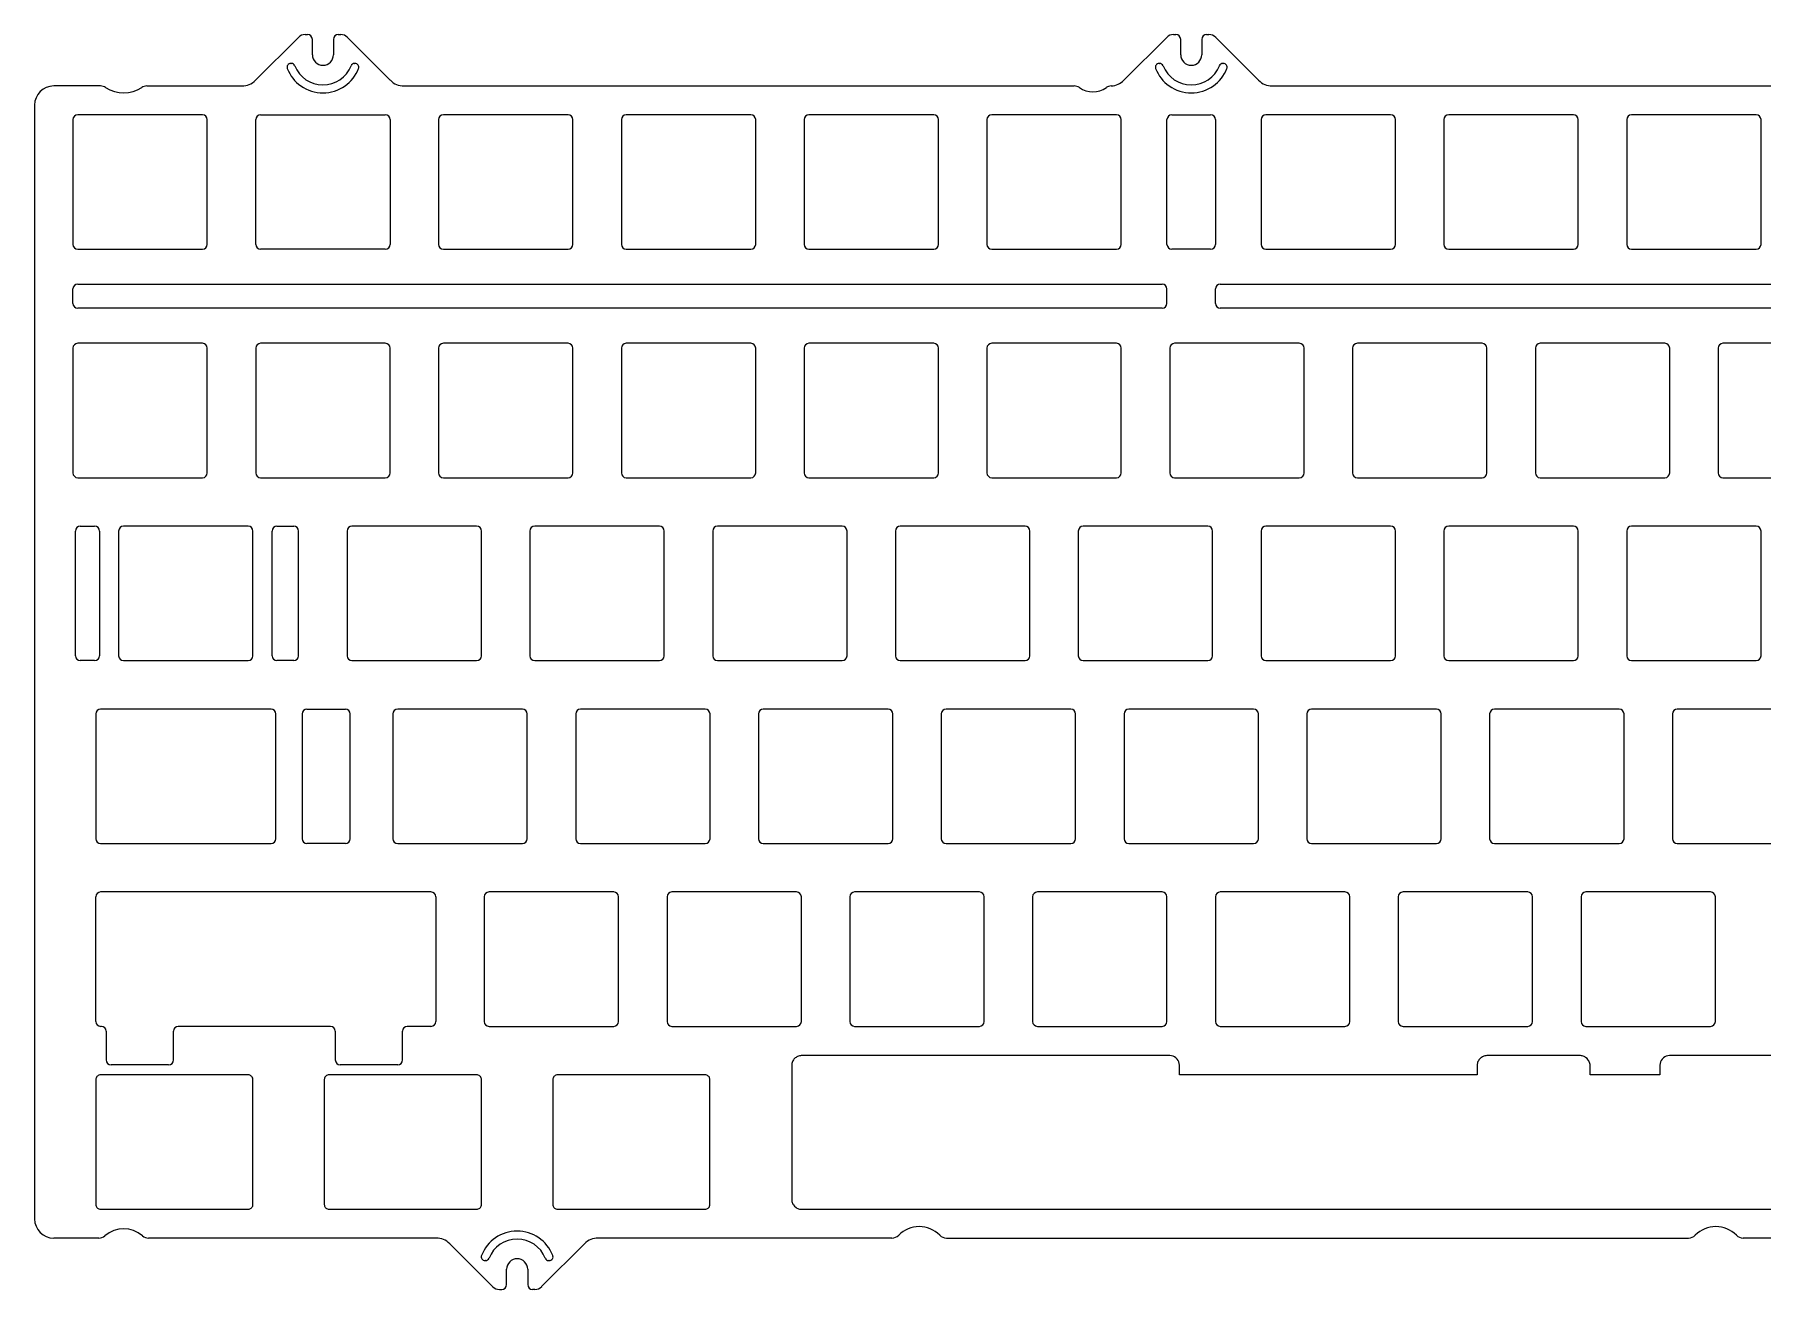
# Model space of a CAD drawing. Header units: millimetres. Extents: x 1045 to 1396, y -1258 to -1127.
# Drawn here: x 1045 to 1225.1, y -1258 to -1127.2 of the extents above; entities that cross this region are included whole.
import ezdxf

# ---------------------------------------------------------------- set-up
doc = ezdxf.new("R2010")
doc.units = ezdxf.units.MM
doc.header["$MEASUREMENT"] = 0
doc.layers.add('COMPOUND', color=7, linetype='CONTINUOUS')
doc.layers.add('SHAPE2DVIEW', color=7, linetype='CONTINUOUS')

msp = doc.modelspace()

# ---------------------------------------------------------------- linework, layer by layer
at = {"layer": 'COMPOUND', "color": 7, "linetype": 'Continuous'}
for p, q in [((1072.5, -1127.54, 407.69), (1068.03, -1132.01, 407.69)), ((1073.21, -1127.25, 407.69), (1073.46, -1127.25, 407.69)), ((1073.96, -1129.35, 407.69), (1073.96, -1127.75, 407.69)), ((1076.16, -1127.75, 407.69), (1076.16, -1129.35, 407.69)), ((1076.66, -1127.25, 407.69), (1076.91, -1127.25, 407.69)), ((1082.08, -1132.01, 407.69), (1077.61, -1127.54, 407.69)), ((1162.99, -1127.54, 407.69), (1158.52, -1132.01, 407.69)), ((1163.7, -1127.25, 407.69), (1163.95, -1127.25, 407.69)), ((1164.45, -1129.35, 407.69), (1164.45, -1127.75, 407.69)), ((1166.65, -1127.75, 407.69), (1166.65, -1129.35, 407.69)), ((1167.15, -1127.25, 407.69), (1167.39, -1127.25, 407.69)), ((1172.57, -1132.01, 407.69), (1168.1, -1127.54, 407.69)), ((1071.72, -1130.25, 407.69), (1071.76, -1130.25, 407.69)), ((1078.36, -1130.25, 407.69), (1078.4, -1130.25, 407.69)), ((1162.21, -1130.25, 407.69), (1162.24, -1130.25, 407.69)), ((1168.85, -1130.25, 407.69), (1168.89, -1130.25, 407.69)), ((1051.87, -1132.6, 407.69), (1047.01, -1132.6, 407.69)), ((1056.72, -1132.6, 407.69), (1066.62, -1132.6, 407.69)), ((1083.5, -1132.6, 407.69), (1153.34, -1132.6, 407.69)), ((1173.99, -1132.6, 407.69), (1242.83, -1132.6, 407.69)), ((1045.01, -1134.6, 407.69), (1045.01, -1250.61, 407.69)), ((1049.01, -1136.1, 407.69), (1049.01, -1149.1, 407.69)), ((1062.51, -1135.6, 407.69), (1049.51, -1135.6, 407.69)), ((1063.01, -1149.1, 407.69), (1063.01, -1136.1, 407.69)), ((1068.06, -1149.1, 407.69), (1068.06, -1136.1, 407.69)), ((1068.56, -1135.6, 407.69), (1081.56, -1135.6, 407.69)), ((1082.06, -1136.1, 407.69), (1082.06, -1149.1, 407.69)), ((1087.11, -1136.1, 407.69), (1087.11, -1149.1, 407.69)), ((1100.61, -1135.6, 407.69), (1087.61, -1135.6, 407.69)), ((1101.11, -1149.1, 407.69), (1101.11, -1136.1, 407.69)), ((1106.16, -1136.1, 407.69), (1106.16, -1149.1, 407.69)), ((1119.66, -1135.6, 407.69), (1106.66, -1135.6, 407.69)), ((1120.16, -1149.1, 407.69), (1120.16, -1136.1, 407.69)), ((1125.21, -1136.1, 407.69), (1125.21, -1149.1, 407.69)), ((1138.71, -1135.6, 407.69), (1125.71, -1135.6, 407.69)), ((1139.21, -1149.1, 407.69), (1139.21, -1136.1, 407.69)), ((1144.26, -1136.1, 407.69), (1144.26, -1149.1, 407.69)), ((1157.76, -1135.6, 407.69), (1144.76, -1135.6, 407.69)), ((1158.26, -1149.1, 407.69), (1158.26, -1136.1, 407.69)), ((1163.02, -1149.1, 407.69), (1163.02, -1136.1, 407.69)), ((1163.52, -1135.6, 407.69), (1167.57, -1135.6, 407.69)), ((1168.07, -1136.1, 407.69), (1168.07, -1149.1, 407.69)), ((1172.83, -1136.1, 407.69), (1172.83, -1149.1, 407.69)), ((1186.33, -1135.6, 407.69), (1173.33, -1135.6, 407.69)), ((1186.83, -1149.1, 407.69), (1186.83, -1136.1, 407.69)), ((1191.88, -1136.1, 407.69), (1191.88, -1149.1, 407.69)), ((1205.38, -1135.6, 407.69), (1192.38, -1135.6, 407.69)), ((1205.88, -1149.1, 407.69), (1205.88, -1136.1, 407.69)), ((1210.93, -1136.1, 407.69), (1210.93, -1149.1, 407.69)), ((1224.43, -1135.6, 407.69), (1211.43, -1135.6, 407.69)), ((1224.93, -1149.1, 407.69), (1224.93, -1136.1, 407.69)), ((1049.51, -1149.6, 407.69), (1062.51, -1149.6, 407.69)), ((1081.56, -1149.6, 407.69), (1068.56, -1149.6, 407.69)), ((1087.61, -1149.6, 407.69), (1100.61, -1149.6, 407.69)), ((1106.66, -1149.6, 407.69), (1119.66, -1149.6, 407.69)), ((1125.71, -1149.6, 407.69), (1138.71, -1149.6, 407.69)), ((1144.76, -1149.6, 407.69), (1157.76, -1149.6, 407.69)), ((1167.57, -1149.6, 407.69), (1163.52, -1149.6, 407.69)), ((1173.33, -1149.6, 407.69), (1186.33, -1149.6, 407.69)), ((1192.38, -1149.6, 407.69), (1205.38, -1149.6, 407.69)), ((1211.43, -1149.6, 407.69), (1224.43, -1149.6, 407.69)), ((1049.01, -1155.25, 407.69), (1049.01, -1153.75, 407.69)), ((1049.51, -1153.25, 407.69), (1162.52, -1153.25, 407.69)), ((1163.02, -1155.25, 407.69), (1163.02, -1153.75, 407.69)), ((1168.07, -1155.25, 407.69), (1168.07, -1153.75, 407.69)), ((1168.57, -1153.25, 407.69), (1248.25, -1153.25, 407.69)), ((1162.52, -1155.75, 407.69), (1049.51, -1155.75, 407.69)), ((1248.25, -1155.75, 407.69), (1168.57, -1155.75, 407.69)), ((1062.51, -1159.41, 407.69), (1049.51, -1159.41, 407.69)), ((1081.56, -1159.41, 407.69), (1068.56, -1159.41, 407.69)), ((1100.61, -1159.41, 407.69), (1087.61, -1159.41, 407.69)), ((1119.66, -1159.41, 407.69), (1106.66, -1159.41, 407.69)), ((1138.71, -1159.41, 407.69), (1125.71, -1159.41, 407.69)), ((1157.76, -1159.41, 407.69), (1144.76, -1159.41, 407.69)), ((1176.81, -1159.41, 407.69), (1163.81, -1159.41, 407.69)), ((1195.86, -1159.41, 407.69), (1182.86, -1159.41, 407.69)), ((1214.91, -1159.41, 407.69), (1201.91, -1159.41, 407.69)), ((1233.96, -1159.41, 407.69), (1220.96, -1159.41, 407.69)), ((1049.01, -1159.91, 407.69), (1049.01, -1172.91, 407.69)), ((1063.01, -1172.91, 407.69), (1063.01, -1159.91, 407.69)), ((1068.06, -1159.91, 407.69), (1068.06, -1172.91, 407.69)), ((1082.06, -1172.91, 407.69), (1082.06, -1159.91, 407.69)), ((1087.11, -1159.91, 407.69), (1087.11, -1172.91, 407.69)), ((1101.11, -1172.91, 407.69), (1101.11, -1159.91, 407.69)), ((1106.16, -1159.91, 407.69), (1106.16, -1172.91, 407.69)), ((1120.16, -1172.91, 407.69), (1120.16, -1159.91, 407.69)), ((1125.21, -1159.91, 407.69), (1125.21, -1172.91, 407.69)), ((1139.21, -1172.91, 407.69), (1139.21, -1159.91, 407.69)), ((1144.26, -1159.91, 407.69), (1144.26, -1172.91, 407.69)), ((1158.26, -1172.91, 407.69), (1158.26, -1159.91, 407.69)), ((1163.31, -1159.91, 407.69), (1163.31, -1172.91, 407.69)), ((1177.31, -1172.91, 407.69), (1177.31, -1159.91, 407.69)), ((1182.36, -1159.91, 407.69), (1182.36, -1172.91, 407.69)), ((1196.36, -1172.91, 407.69), (1196.36, -1159.91, 407.69)), ((1201.41, -1159.91, 407.69), (1201.41, -1172.91, 407.69)), ((1215.41, -1172.91, 407.69), (1215.41, -1159.91, 407.69)), ((1220.46, -1159.91, 407.69), (1220.46, -1172.91, 407.69)), ((1049.51, -1173.41, 407.69), (1062.51, -1173.41, 407.69)), ((1068.56, -1173.41, 407.69), (1081.56, -1173.41, 407.69)), ((1087.61, -1173.41, 407.69), (1100.61, -1173.41, 407.69)), ((1106.66, -1173.41, 407.69), (1119.66, -1173.41, 407.69)), ((1125.71, -1173.41, 407.69), (1138.71, -1173.41, 407.69)), ((1144.76, -1173.41, 407.69), (1157.76, -1173.41, 407.69)), ((1163.81, -1173.41, 407.69), (1176.81, -1173.41, 407.69)), ((1182.86, -1173.41, 407.69), (1195.86, -1173.41, 407.69)), ((1201.91, -1173.41, 407.69), (1214.91, -1173.41, 407.69)), ((1220.96, -1173.41, 407.69), (1233.96, -1173.41, 407.69)), ((1049.27, -1191.96, 407.69), (1049.27, -1178.96, 407.69)), ((1049.77, -1178.46, 407.69), (1051.27, -1178.46, 407.69)), ((1051.77, -1178.96, 407.69), (1051.77, -1191.96, 407.69)), ((1053.77, -1178.96, 407.69), (1053.77, -1191.96, 407.69)), ((1067.27, -1178.46, 407.69), (1054.27, -1178.46, 407.69)), ((1067.77, -1191.96, 407.69), (1067.77, -1178.96, 407.69)), ((1069.77, -1191.96, 407.69), (1069.77, -1178.96, 407.69)), ((1070.27, -1178.46, 407.69), (1072.02, -1178.46, 407.69)), ((1072.52, -1191.96, 407.69), (1072.52, -1178.96, 407.69)), ((1077.58, -1178.96, 407.69), (1077.58, -1191.96, 407.69)), ((1091.08, -1178.46, 407.69), (1078.08, -1178.46, 407.69)), ((1091.58, -1191.96, 407.69), (1091.58, -1178.96, 407.69)), ((1096.63, -1178.96, 407.69), (1096.63, -1191.96, 407.69)), ((1110.13, -1178.46, 407.69), (1097.13, -1178.46, 407.69)), ((1110.63, -1191.96, 407.69), (1110.63, -1178.96, 407.69)), ((1115.68, -1178.96, 407.69), (1115.68, -1191.96, 407.69)), ((1129.18, -1178.46, 407.69), (1116.18, -1178.46, 407.69)), ((1129.68, -1191.96, 407.69), (1129.68, -1178.96, 407.69)), ((1134.73, -1178.96, 407.69), (1134.73, -1191.96, 407.69)), ((1148.23, -1178.46, 407.69), (1135.23, -1178.46, 407.69)), ((1148.73, -1191.96, 407.69), (1148.73, -1178.96, 407.69)), ((1153.78, -1178.96, 407.69), (1153.78, -1191.96, 407.69)), ((1167.28, -1178.46, 407.69), (1154.28, -1178.46, 407.69)), ((1167.78, -1191.96, 407.69), (1167.78, -1178.96, 407.69)), ((1172.83, -1178.96, 407.69), (1172.83, -1191.96, 407.69)), ((1186.33, -1178.46, 407.69), (1173.33, -1178.46, 407.69)), ((1186.83, -1191.96, 407.69), (1186.83, -1178.96, 407.69)), ((1191.88, -1178.96, 407.69), (1191.88, -1191.96, 407.69)), ((1205.38, -1178.46, 407.69), (1192.38, -1178.46, 407.69)), ((1205.88, -1191.96, 407.69), (1205.88, -1178.96, 407.69)), ((1210.93, -1178.96, 407.69), (1210.93, -1191.96, 407.69)), ((1224.43, -1178.46, 407.69), (1211.43, -1178.46, 407.69)), ((1224.93, -1191.96, 407.69), (1224.93, -1178.96, 407.69)), ((1051.27, -1192.46, 407.69), (1049.77, -1192.46, 407.69)), ((1054.27, -1192.46, 407.69), (1067.27, -1192.46, 407.69)), ((1072.02, -1192.46, 407.69), (1070.27, -1192.46, 407.69)), ((1078.08, -1192.46, 407.69), (1091.08, -1192.46, 407.69)), ((1097.13, -1192.46, 407.69), (1110.13, -1192.46, 407.69)), ((1116.18, -1192.46, 407.69), (1129.18, -1192.46, 407.69)), ((1135.23, -1192.46, 407.69), (1148.23, -1192.46, 407.69)), ((1154.28, -1192.46, 407.69), (1167.28, -1192.46, 407.69)), ((1173.33, -1192.46, 407.69), (1186.33, -1192.46, 407.69)), ((1192.38, -1192.46, 407.69), (1205.38, -1192.46, 407.69)), ((1211.43, -1192.46, 407.69), (1224.43, -1192.46, 407.69)), ((1051.39, -1198.01, 407.69), (1051.39, -1211.01, 407.69)), ((1069.65, -1197.51, 407.69), (1051.89, -1197.51, 407.69)), ((1070.15, -1211.01, 407.69), (1070.15, -1198.01, 407.69)), ((1072.9, -1198.01, 407.69), (1072.9, -1211.01, 407.69)), ((1073.4, -1197.51, 407.69), (1077.4, -1197.51, 407.69)), ((1077.9, -1211.01, 407.69), (1077.9, -1198.01, 407.69)), ((1082.35, -1198.01, 407.69), (1082.35, -1211.01, 407.69)), ((1095.85, -1197.51, 407.69), (1082.85, -1197.51, 407.69)), ((1096.35, -1211.01, 407.69), (1096.35, -1198.01, 407.69)), ((1101.4, -1198.01, 407.69), (1101.4, -1211.01, 407.69)), ((1114.9, -1197.51, 407.69), (1101.9, -1197.51, 407.69)), ((1115.4, -1211.01, 407.69), (1115.4, -1198.01, 407.69)), ((1120.45, -1198.01, 407.69), (1120.45, -1211.01, 407.69)), ((1133.95, -1197.51, 407.69), (1120.95, -1197.51, 407.69)), ((1134.45, -1211.01, 407.69), (1134.45, -1198.01, 407.69)), ((1139.5, -1198.01, 407.69), (1139.5, -1211.01, 407.69)), ((1153, -1197.51, 407.69), (1140, -1197.51, 407.69)), ((1153.5, -1211.01, 407.69), (1153.5, -1198.01, 407.69)), ((1158.55, -1198.01, 407.69), (1158.55, -1211.01, 407.69)), ((1172.05, -1197.51, 407.69), (1159.05, -1197.51, 407.69)), ((1172.55, -1211.01, 407.69), (1172.55, -1198.01, 407.69)), ((1177.6, -1198.01, 407.69), (1177.6, -1211.01, 407.69)), ((1191.1, -1197.51, 407.69), (1178.1, -1197.51, 407.69)), ((1191.6, -1211.01, 407.69), (1191.6, -1198.01, 407.69)), ((1196.65, -1198.01, 407.69), (1196.65, -1211.01, 407.69)), ((1210.15, -1197.51, 407.69), (1197.15, -1197.51, 407.69)), ((1210.65, -1211.01, 407.69), (1210.65, -1198.01, 407.69)), ((1215.7, -1198.01, 407.69), (1215.7, -1211.01, 407.69)), ((1229.2, -1197.51, 407.69), (1216.2, -1197.51, 407.69)), ((1051.89, -1211.51, 407.69), (1069.65, -1211.51, 407.69)), ((1077.4, -1211.51, 407.69), (1073.4, -1211.51, 407.69)), ((1082.85, -1211.51, 407.69), (1095.85, -1211.51, 407.69)), ((1101.9, -1211.51, 407.69), (1114.9, -1211.51, 407.69)), ((1120.95, -1211.51, 407.69), (1133.95, -1211.51, 407.69)), ((1140, -1211.51, 407.69), (1153, -1211.51, 407.69)), ((1159.05, -1211.51, 407.69), (1172.05, -1211.51, 407.69)), ((1178.1, -1211.51, 407.69), (1191.1, -1211.51, 407.69)), ((1197.15, -1211.51, 407.69), (1210.15, -1211.51, 407.69)), ((1216.2, -1211.51, 407.69), (1229.2, -1211.51, 407.69)), ((1051.39, -1230.06, 407.69), (1051.39, -1217.06, 407.69)), ((1086.32, -1216.56, 407.69), (1051.89, -1216.56, 407.69)), ((1086.82, -1217.06, 407.69), (1086.82, -1230.06, 407.69)), ((1091.87, -1217.06, 407.69), (1091.87, -1230.06, 407.69)), ((1105.37, -1216.56, 407.69), (1092.37, -1216.56, 407.69)), ((1105.87, -1230.06, 407.69), (1105.87, -1217.06, 407.69)), ((1110.92, -1217.06, 407.69), (1110.92, -1230.06, 407.69)), ((1124.42, -1216.56, 407.69), (1111.42, -1216.56, 407.69)), ((1124.92, -1230.06, 407.69), (1124.92, -1217.06, 407.69)), ((1129.97, -1217.06, 407.69), (1129.97, -1230.06, 407.69)), ((1143.47, -1216.56, 407.69), (1130.47, -1216.56, 407.69)), ((1143.97, -1230.06, 407.69), (1143.97, -1217.06, 407.69)), ((1149.02, -1217.06, 407.69), (1149.02, -1230.06, 407.69)), ((1162.52, -1216.56, 407.69), (1149.52, -1216.56, 407.69)), ((1163.02, -1230.06, 407.69), (1163.02, -1217.06, 407.69)), ((1168.07, -1217.06, 407.69), (1168.07, -1230.06, 407.69)), ((1181.57, -1216.56, 407.69), (1168.57, -1216.56, 407.69)), ((1182.07, -1230.06, 407.69), (1182.07, -1217.06, 407.69)), ((1187.12, -1217.06, 407.69), (1187.12, -1230.06, 407.69)), ((1200.62, -1216.56, 407.69), (1187.62, -1216.56, 407.69)), ((1201.12, -1230.06, 407.69), (1201.12, -1217.06, 407.69)), ((1206.17, -1217.06, 407.69), (1206.17, -1230.06, 407.69)), ((1219.67, -1216.56, 407.69), (1206.67, -1216.56, 407.69)), ((1220.17, -1230.06, 407.69), (1220.17, -1217.06, 407.69)), ((1051.98, -1230.56, 407.69), (1051.89, -1230.56, 407.69)), ((1052.48, -1231.06, 407.69), (1052.48, -1234.06, 407.69)), ((1059.48, -1234.06, 407.69), (1059.48, -1231.06, 407.69)), ((1075.85, -1230.56, 407.69), (1059.98, -1230.56, 407.69)), ((1076.35, -1231.06, 407.69), (1076.35, -1234.06, 407.69)), ((1083.35, -1234.06, 407.69), (1083.35, -1231.06, 407.69)), ((1086.32, -1230.56, 407.69), (1083.85, -1230.56, 407.69)), ((1092.37, -1230.56, 407.69), (1105.37, -1230.56, 407.69)), ((1111.42, -1230.56, 407.69), (1124.42, -1230.56, 407.69)), ((1130.47, -1230.56, 407.69), (1143.47, -1230.56, 407.69)), ((1149.52, -1230.56, 407.69), (1162.52, -1230.56, 407.69)), ((1168.57, -1230.56, 407.69), (1181.57, -1230.56, 407.69)), ((1187.62, -1230.56, 407.69), (1200.62, -1230.56, 407.69)), ((1206.67, -1230.56, 407.69), (1219.67, -1230.56, 407.69)), ((1058.98, -1234.56, 407.69), (1052.98, -1234.56, 407.69)), ((1082.85, -1234.56, 407.69), (1076.85, -1234.56, 407.69)), ((1051.69, -1252.61, 407.69), (1047.01, -1252.61, 407.69)), ((1086.86, -1252.61, 407.69), (1056.9, -1252.61, 407.69)), ((1088.27, -1253.2, 407.69), (1092.74, -1257.67, 407.69)), ((1097.85, -1257.67, 407.69), (1102.33, -1253.2, 407.69)), ((1134.35, -1252.61, 407.69), (1103.74, -1252.61, 407.69)), ((1140.05, -1252.61, 407.69), (1217.37, -1252.61, 407.69)), ((1251.17, -1252.61, 407.69), (1223.07, -1252.61, 407.69)), ((1092, -1254.96, 407.69), (1091.96, -1254.96, 407.69)), ((1098.64, -1254.96, 407.69), (1098.6, -1254.96, 407.69)), ((1094.2, -1257.46, 407.69), (1094.2, -1255.86, 407.69)), ((1096.4, -1255.86, 407.69), (1096.4, -1257.46, 407.69)), ((1093.45, -1257.96, 407.69), (1093.7, -1257.96, 407.69)), ((1097.15, -1257.96, 407.69), (1096.9, -1257.96, 407.69))]:
    msp.add_line(p, q, dxfattribs=at)
for centre, radius, start, end in [((1073.21, -1128.25, 407.69), 1, 90, 135), ((1073.46, -1127.75, 407.69), 0.5, 0, 90), ((1076.66, -1127.75, 407.69), 0.5, 90, -180), ((1076.91, -1128.25, 407.69), 1, 45, 90), ((1163.7, -1128.25, 407.69), 1, 90, 135), ((1163.95, -1127.75, 407.69), 0.5, 0, 90), ((1167.15, -1127.75, 407.69), 0.5, 90, 180), ((1167.39, -1128.25, 407.69), 1, 45, 90), ((1071.72, -1130.65, 407.69), 0.4, 90, -158.7384), ((1075.06, -1129.35, 407.69), 3.98, -158.7384, -125.3566), ((1071.76, -1130.65, 407.69), 0.4, 21.4813, 90), ((1075.06, -1129.35, 407.69), 3.15, -158.5187, -21.4813), ((1075.06, -1129.35, 407.69), 1.1, -180, 0), ((1075.06, -1129.35, 407.69), 3.98, -54.6434, -21.2616), ((1078.36, -1130.65, 407.69), 0.4, 90, 158.5187), ((1078.4, -1130.65, 407.69), 0.4, -21.2616, 90), ((1162.21, -1130.65, 407.69), 0.4, 90, -158.7384), ((1165.55, -1129.35, 407.69), 3.98, 201.2616, 234.6434), ((1162.24, -1130.65, 407.69), 0.4, 21.4813, 90), ((1165.55, -1129.35, 407.69), 3.15, -158.5187, -21.4813), ((1165.55, -1129.35, 407.69), 1.1, 180, 0), ((1165.55, -1129.35, 407.69), 3.98, 305.3566, 338.7384), ((1168.85, -1130.65, 407.69), 0.4, 90, 158.5187), ((1168.89, -1130.65, 407.69), 0.4, -21.2616, 90), ((1047.01, -1134.6, 407.69), 2, 90, 180), ((1051.87, -1133.6, 407.69), 1, 57.3625, 90), ((1056.72, -1133.6, 407.69), 1, 90, 122.6375), ((1066.62, -1130.6, 407.69), 2, -90, -45), ((1075.06, -1129.35, 407.69), 3.98, -125.3566, -54.6434), ((1083.5, -1130.6, 407.69), 2, -135, -90), ((1153.34, -1133.6, 407.69), 1, 55.9318, 90), ((1157.26, -1133.59, 407.69), 1, 92.9873, 124.1872), ((1157.11, -1130.6, 407.69), 2, -87.0127, -45), ((1165.55, -1129.35, 407.69), 3.98, 234.6434, 305.3566), ((1173.99, -1130.6, 407.69), 2, -135, -90), ((1054.3, -1129.81, 407.69), 3.5, -122.6375, -57.3625), ((1155.3, -1130.7, 407.69), 2.5, -124.0682, -55.8128), ((1049.51, -1136.1, 407.69), 0.5, 90, 180), ((1062.51, -1136.1, 407.69), 0.5, 0, 90), ((1068.56, -1136.1, 407.69), 0.5, 90, 180), ((1081.56, -1136.1, 407.69), 0.5, 0, 90), ((1087.61, -1136.1, 407.69), 0.5, 90, 180), ((1100.61, -1136.1, 407.69), 0.5, 0, 90), ((1106.66, -1136.1, 407.69), 0.5, 90, 180), ((1119.66, -1136.1, 407.69), 0.5, 0, 90), ((1125.71, -1136.1, 407.69), 0.5, 90, 180), ((1138.71, -1136.1, 407.69), 0.5, 0, 90), ((1144.76, -1136.1, 407.69), 0.5, 90, 180), ((1157.76, -1136.1, 407.69), 0.5, 0, 90), ((1163.52, -1136.1, 407.69), 0.5, 90, 180), ((1167.57, -1136.1, 407.69), 0.5, 0, 90), ((1173.33, -1136.1, 407.69), 0.5, 90, 180), ((1186.33, -1136.1, 407.69), 0.5, 0, 90), ((1192.38, -1136.1, 407.69), 0.5, 90, 180), ((1205.38, -1136.1, 407.69), 0.5, 0, 90), ((1211.43, -1136.1, 407.69), 0.5, 90, 180), ((1224.43, -1136.1, 407.69), 0.5, 0, 90), ((1049.51, -1149.1, 407.69), 0.5, 180, -90), ((1062.51, -1149.1, 407.69), 0.5, -90, 0), ((1068.56, -1149.1, 407.69), 0.5, 180, -90), ((1081.56, -1149.1, 407.69), 0.5, -90, 0), ((1087.61, -1149.1, 407.69), 0.5, 180, -90), ((1100.61, -1149.1, 407.69), 0.5, -90, 0), ((1106.66, -1149.1, 407.69), 0.5, 180, -90), ((1119.66, -1149.1, 407.69), 0.5, -90, 0), ((1125.71, -1149.1, 407.69), 0.5, 180, -90), ((1138.71, -1149.1, 407.69), 0.5, -90, 0), ((1144.76, -1149.1, 407.69), 0.5, 180, -90), ((1157.76, -1149.1, 407.69), 0.5, -90, 0), ((1163.52, -1149.1, 407.69), 0.5, 180, -90), ((1167.57, -1149.1, 407.69), 0.5, -90, 0), ((1173.33, -1149.1, 407.69), 0.5, 180, -90), ((1186.33, -1149.1, 407.69), 0.5, -90, 0), ((1192.38, -1149.1, 407.69), 0.5, 180, -90), ((1205.38, -1149.1, 407.69), 0.5, -90, 0), ((1211.43, -1149.1, 407.69), 0.5, 180, -90), ((1224.43, -1149.1, 407.69), 0.5, -90, 0), ((1049.51, -1153.75, 407.69), 0.5, 90, 180), ((1162.52, -1153.75, 407.69), 0.5, 0, 90), ((1168.57, -1153.75, 407.69), 0.5, 90, 180), ((1049.51, -1155.25, 407.69), 0.5, 180, -90), ((1162.52, -1155.25, 407.69), 0.5, -90, 0), ((1168.57, -1155.25, 407.69), 0.5, 180, -90), ((1049.51, -1159.91, 407.69), 0.5, 90, 180), ((1062.51, -1159.91, 407.69), 0.5, 0, 90), ((1068.56, -1159.91, 407.69), 0.5, 90, 180), ((1081.56, -1159.91, 407.69), 0.5, 0, 90), ((1087.61, -1159.91, 407.69), 0.5, 90, 180), ((1100.61, -1159.91, 407.69), 0.5, 0, 90), ((1106.66, -1159.91, 407.69), 0.5, 90, 180), ((1119.66, -1159.91, 407.69), 0.5, 0, 90), ((1125.71, -1159.91, 407.69), 0.5, 90, 180), ((1138.71, -1159.91, 407.69), 0.5, 0, 90), ((1144.76, -1159.91, 407.69), 0.5, 90, 180), ((1157.76, -1159.91, 407.69), 0.5, 0, 90), ((1163.81, -1159.91, 407.69), 0.5, 90, 180), ((1176.81, -1159.91, 407.69), 0.5, 0, 90), ((1182.86, -1159.91, 407.69), 0.5, 90, 180), ((1195.86, -1159.91, 407.69), 0.5, 0, 90), ((1201.91, -1159.91, 407.69), 0.5, 90, 180), ((1214.91, -1159.91, 407.69), 0.5, 0, 90), ((1220.96, -1159.91, 407.69), 0.5, 90, 180), ((1049.51, -1172.91, 407.69), 0.5, 180, -90), ((1062.51, -1172.91, 407.69), 0.5, -90, 0), ((1068.56, -1172.91, 407.69), 0.5, 180, -90), ((1081.56, -1172.91, 407.69), 0.5, -90, 0), ((1087.61, -1172.91, 407.69), 0.5, 180, -90), ((1100.61, -1172.91, 407.69), 0.5, -90, 0), ((1106.66, -1172.91, 407.69), 0.5, 180, -90), ((1119.66, -1172.91, 407.69), 0.5, -90, 0), ((1125.71, -1172.91, 407.69), 0.5, 180, -90), ((1138.71, -1172.91, 407.69), 0.5, -90, 0), ((1144.76, -1172.91, 407.69), 0.5, 180, -90), ((1157.76, -1172.91, 407.69), 0.5, -90, 0), ((1163.81, -1172.91, 407.69), 0.5, 180, -90), ((1176.81, -1172.91, 407.69), 0.5, -90, 0), ((1182.86, -1172.91, 407.69), 0.5, 180, -90), ((1195.86, -1172.91, 407.69), 0.5, -90, 0), ((1201.91, -1172.91, 407.69), 0.5, 180, -90), ((1214.91, -1172.91, 407.69), 0.5, -90, 0), ((1220.96, -1172.91, 407.69), 0.5, 180, -90), ((1049.77, -1178.96, 407.69), 0.5, 90, 180), ((1051.27, -1178.96, 407.69), 0.5, 0, 90), ((1054.27, -1178.96, 407.69), 0.5, 90, 180), ((1067.27, -1178.96, 407.69), 0.5, 0, 90), ((1070.27, -1178.96, 407.69), 0.5, 90, 180), ((1072.02, -1178.96, 407.69), 0.5, 0, 90), ((1078.08, -1178.96, 407.69), 0.5, 90, 180), ((1091.08, -1178.96, 407.69), 0.5, 0, 90), ((1097.13, -1178.96, 407.69), 0.5, 90, 180), ((1110.13, -1178.96, 407.69), 0.5, 0, 90), ((1116.18, -1178.96, 407.69), 0.5, 90, 180), ((1129.18, -1178.96, 407.69), 0.5, 0, 90), ((1135.23, -1178.96, 407.69), 0.5, 90, 180), ((1148.23, -1178.96, 407.69), 0.5, 0, 90), ((1154.28, -1178.96, 407.69), 0.5, 90, 180), ((1167.28, -1178.96, 407.69), 0.5, 0, 90), ((1173.33, -1178.96, 407.69), 0.5, 90, 180), ((1186.33, -1178.96, 407.69), 0.5, 0, 90), ((1192.38, -1178.96, 407.69), 0.5, 90, 180), ((1205.38, -1178.96, 407.69), 0.5, 0, 90), ((1211.43, -1178.96, 407.69), 0.5, 90, 180), ((1224.43, -1178.96, 407.69), 0.5, 0, 90), ((1049.77, -1191.96, 407.69), 0.5, 180, -90), ((1051.27, -1191.96, 407.69), 0.5, -90, 0), ((1054.27, -1191.96, 407.69), 0.5, 180, -90), ((1067.27, -1191.96, 407.69), 0.5, -90, 0), ((1070.27, -1191.96, 407.69), 0.5, 180, -90), ((1072.02, -1191.96, 407.69), 0.5, -90, 0), ((1078.08, -1191.96, 407.69), 0.5, 180, -90), ((1091.08, -1191.96, 407.69), 0.5, -90, 0), ((1097.13, -1191.96, 407.69), 0.5, 180, -90), ((1110.13, -1191.96, 407.69), 0.5, -90, 0), ((1116.18, -1191.96, 407.69), 0.5, 180, -90), ((1129.18, -1191.96, 407.69), 0.5, -90, 0), ((1135.23, -1191.96, 407.69), 0.5, 180, -90), ((1148.23, -1191.96, 407.69), 0.5, -90, 0), ((1154.28, -1191.96, 407.69), 0.5, 180, -90), ((1167.28, -1191.96, 407.69), 0.5, -90, 0), ((1173.33, -1191.96, 407.69), 0.5, 180, -90), ((1186.33, -1191.96, 407.69), 0.5, -90, 0), ((1192.38, -1191.96, 407.69), 0.5, 180, -90), ((1205.38, -1191.96, 407.69), 0.5, -90, 0), ((1211.43, -1191.96, 407.69), 0.5, 180, -90), ((1224.43, -1191.96, 407.69), 0.5, -90, 0), ((1051.89, -1198.01, 407.69), 0.5, 90, 180), ((1069.65, -1198.01, 407.69), 0.5, 0, 90), ((1073.4, -1198.01, 407.69), 0.5, 90, 180), ((1077.4, -1198.01, 407.69), 0.5, 0, 90), ((1082.85, -1198.01, 407.69), 0.5, 90, 180), ((1095.85, -1198.01, 407.69), 0.5, 0, 90), ((1101.9, -1198.01, 407.69), 0.5, 90, 180), ((1114.9, -1198.01, 407.69), 0.5, 0, 90), ((1120.95, -1198.01, 407.69), 0.5, 90, 180), ((1133.95, -1198.01, 407.69), 0.5, 0, 90), ((1140, -1198.01, 407.69), 0.5, 90, 180), ((1153, -1198.01, 407.69), 0.5, 0, 90), ((1159.05, -1198.01, 407.69), 0.5, 90, 180), ((1172.05, -1198.01, 407.69), 0.5, 0, 90), ((1178.1, -1198.01, 407.69), 0.5, 90, 180), ((1191.1, -1198.01, 407.69), 0.5, 0, 90), ((1197.15, -1198.01, 407.69), 0.5, 90, 180), ((1210.15, -1198.01, 407.69), 0.5, 0, 90), ((1216.2, -1198.01, 407.69), 0.5, 90, 180), ((1051.89, -1211.01, 407.69), 0.5, 180, -90), ((1069.65, -1211.01, 407.69), 0.5, -90, 0), ((1073.4, -1211.01, 407.69), 0.5, 180, -90), ((1077.4, -1211.01, 407.69), 0.5, -90, 0), ((1082.85, -1211.01, 407.69), 0.5, 180, -90), ((1095.85, -1211.01, 407.69), 0.5, -90, 0), ((1101.9, -1211.01, 407.69), 0.5, 180, -90), ((1114.9, -1211.01, 407.69), 0.5, -90, 0), ((1120.95, -1211.01, 407.69), 0.5, 180, -90), ((1133.95, -1211.01, 407.69), 0.5, -90, 0), ((1140, -1211.01, 407.69), 0.5, 180, -90), ((1153, -1211.01, 407.69), 0.5, -90, 0), ((1159.05, -1211.01, 407.69), 0.5, 180, -90), ((1172.05, -1211.01, 407.69), 0.5, -90, 0), ((1178.1, -1211.01, 407.69), 0.5, 180, -90), ((1191.1, -1211.01, 407.69), 0.5, -90, 0), ((1197.15, -1211.01, 407.69), 0.5, 180, -90), ((1210.15, -1211.01, 407.69), 0.5, -90, 0), ((1216.2, -1211.01, 407.69), 0.5, 180, -90), ((1051.89, -1217.06, 407.69), 0.5, 90, 180), ((1086.32, -1217.06, 407.69), 0.5, 0, 90), ((1092.37, -1217.06, 407.69), 0.5, 90, 180), ((1105.37, -1217.06, 407.69), 0.5, 0, 90), ((1111.42, -1217.06, 407.69), 0.5, 90, 180), ((1124.42, -1217.06, 407.69), 0.5, 0, 90), ((1130.47, -1217.06, 407.69), 0.5, 90, 180), ((1143.47, -1217.06, 407.69), 0.5, 0, 90), ((1149.52, -1217.06, 407.69), 0.5, 90, 180), ((1162.52, -1217.06, 407.69), 0.5, 0, 90), ((1168.57, -1217.06, 407.69), 0.5, 90, 180), ((1181.57, -1217.06, 407.69), 0.5, 0, 90), ((1187.62, -1217.06, 407.69), 0.5, 90, 180), ((1200.62, -1217.06, 407.69), 0.5, 0, 90), ((1206.67, -1217.06, 407.69), 0.5, 90, 180), ((1219.67, -1217.06, 407.69), 0.5, 0, 90), ((1051.89, -1230.06, 407.69), 0.5, 180, -90), ((1051.98, -1231.06, 407.69), 0.5, 0, 90), ((1059.98, -1231.06, 407.69), 0.5, 90, 180), ((1075.85, -1231.06, 407.69), 0.5, 0, 90), ((1083.85, -1231.06, 407.69), 0.5, 90, 180), ((1086.32, -1230.06, 407.69), 0.5, -90, 0), ((1092.37, -1230.06, 407.69), 0.5, 180, -90), ((1105.37, -1230.06, 407.69), 0.5, -90, 0), ((1111.42, -1230.06, 407.69), 0.5, 180, -90), ((1124.42, -1230.06, 407.69), 0.5, -90, 0), ((1130.47, -1230.06, 407.69), 0.5, 180, -90), ((1143.47, -1230.06, 407.69), 0.5, -90, 0), ((1149.52, -1230.06, 407.69), 0.5, 180, -90), ((1162.52, -1230.06, 407.69), 0.5, -90, 0), ((1168.57, -1230.06, 407.69), 0.5, 180, -90), ((1181.57, -1230.06, 407.69), 0.5, -90, 0), ((1187.62, -1230.06, 407.69), 0.5, 180, -90), ((1200.62, -1230.06, 407.69), 0.5, -90, 0), ((1206.67, -1230.06, 407.69), 0.5, 180, -90), ((1219.67, -1230.06, 407.69), 0.5, -90, 0), ((1052.98, -1234.06, 407.69), 0.5, 180, -90), ((1058.98, -1234.06, 407.69), 0.5, -90, 0), ((1076.85, -1234.06, 407.69), 0.5, 180, -90), ((1082.85, -1234.06, 407.69), 0.5, -90, 0), ((1047.01, -1250.61, 407.69), 2, 180, -90), ((1137.2, -1254.42, 407.69), 3, 44.5511, 135.4489), ((1220.22, -1254.42, 407.69), 3, 44.5511, 135.4489), ((1051.69, -1251.61, 407.69), 1, -90, -49.4246), ((1054.3, -1254.65, 407.69), 3, 49.4246, 130.5754), ((1056.9, -1251.61, 407.69), 1, -130.5754, -90), ((1086.86, -1254.61, 407.69), 2, 45, 90), ((1095.3, -1255.86, 407.69), 3.98, 21.2616, 158.7384), ((1095.3, -1255.86, 407.69), 3.15, 21.4813, 158.5187), ((1103.74, -1254.61, 407.69), 2, 90, 135), ((1134.35, -1251.61, 407.69), 1, -90, -44.5511), ((1140.05, -1251.61, 407.69), 1, -135.4489, -90), ((1217.37, -1251.61, 407.69), 1, -90, -44.5511), ((1223.07, -1251.61, 407.69), 1, -135.4489, -90), ((1091.96, -1254.56, 407.69), 0.4, 158.7384, -90), ((1092, -1254.56, 407.69), 0.4, -90, -21.4813), ((1095.3, -1255.86, 407.69), 1.1, 0, 180), ((1098.6, -1254.56, 407.69), 0.4, -158.5187, -90), ((1098.64, -1254.56, 407.69), 0.4, -90, 21.2616), ((1093.45, -1256.96, 407.69), 1, -135, -90), ((1093.7, -1257.46, 407.69), 0.5, -90, 0), ((1096.9, -1257.46, 407.69), 0.5, 180, -90), ((1097.15, -1256.96, 407.69), 1, -90, -45)]:
    msp.add_arc(centre, radius, start, end, dxfattribs=at)
at = {"layer": 'SHAPE2DVIEW'}
for p, q in [((1123.92, -1234.51, 407.69), (1123.91, -1234.61, 407.69)), ((1123.91, -1234.61, 407.69), (1123.91, -1248.61, 407.69)), ((1123.94, -1234.42, 407.69), (1123.92, -1234.51, 407.69)), ((1123.96, -1234.32, 407.69), (1123.94, -1234.42, 407.69)), ((1124, -1234.23, 407.69), (1123.96, -1234.32, 407.69)), ((1124.04, -1234.14, 407.69), (1124, -1234.23, 407.69)), ((1124.09, -1234.06, 407.69), (1124.04, -1234.14, 407.69)), ((1124.15, -1233.98, 407.69), (1124.09, -1234.06, 407.69)), ((1124.22, -1233.91, 407.69), (1124.15, -1233.98, 407.69)), ((1124.29, -1233.85, 407.69), (1124.22, -1233.91, 407.69)), ((1124.37, -1233.79, 407.69), (1124.29, -1233.85, 407.69)), ((1124.45, -1233.74, 407.69), (1124.37, -1233.79, 407.69)), ((1124.53, -1233.69, 407.69), (1124.45, -1233.74, 407.69)), ((1124.63, -1233.66, 407.69), (1124.53, -1233.69, 407.69)), ((1124.72, -1233.63, 407.69), (1124.63, -1233.66, 407.69)), ((1124.82, -1233.62, 407.69), (1124.72, -1233.63, 407.69)), ((1124.91, -1233.61, 407.69), (1124.82, -1233.62, 407.69)), ((1163.32, -1233.61, 407.69), (1124.91, -1233.61, 407.69)), ((1163.49, -1233.63, 407.69), (1163.32, -1233.61, 407.69)), ((1163.66, -1233.67, 407.69), (1163.49, -1233.63, 407.69)), ((1163.82, -1233.74, 407.69), (1163.66, -1233.67, 407.69)), ((1163.96, -1233.84, 407.69), (1163.82, -1233.74, 407.69)), ((1164.08, -1233.97, 407.69), (1163.96, -1233.84, 407.69)), ((1164.18, -1234.11, 407.69), (1164.08, -1233.97, 407.69)), ((1164.26, -1234.27, 407.69), (1164.18, -1234.11, 407.69)), ((1164.3, -1234.44, 407.69), (1164.26, -1234.27, 407.69)), ((1164.32, -1234.61, 407.69), (1164.3, -1234.44, 407.69)), ((1164.32, -1235.61, 407.69), (1164.32, -1234.61, 407.69)), ((1195.36, -1234.51, 407.69), (1195.35, -1234.61, 407.69)), ((1195.35, -1234.61, 407.69), (1195.35, -1235.61, 407.69)), ((1195.37, -1234.42, 407.69), (1195.36, -1234.51, 407.69)), ((1195.4, -1234.32, 407.69), (1195.37, -1234.42, 407.69)), ((1195.43, -1234.23, 407.69), (1195.4, -1234.32, 407.69)), ((1195.48, -1234.14, 407.69), (1195.43, -1234.23, 407.69)), ((1195.53, -1234.06, 407.69), (1195.48, -1234.14, 407.69)), ((1195.59, -1233.98, 407.69), (1195.53, -1234.06, 407.69)), ((1195.65, -1233.91, 407.69), (1195.59, -1233.98, 407.69)), ((1195.73, -1233.85, 407.69), (1195.65, -1233.91, 407.69)), ((1195.8, -1233.79, 407.69), (1195.73, -1233.85, 407.69)), ((1195.89, -1233.74, 407.69), (1195.8, -1233.79, 407.69)), ((1195.97, -1233.69, 407.69), (1195.89, -1233.74, 407.69)), ((1196.06, -1233.66, 407.69), (1195.97, -1233.69, 407.69)), ((1196.16, -1233.63, 407.69), (1196.06, -1233.66, 407.69)), ((1196.25, -1233.62, 407.69), (1196.16, -1233.63, 407.69)), ((1196.35, -1233.61, 407.69), (1196.25, -1233.62, 407.69)), ((1206.11, -1233.61, 407.69), (1196.35, -1233.61, 407.69)), ((1206.21, -1233.62, 407.69), (1206.11, -1233.61, 407.69)), ((1206.3, -1233.63, 407.69), (1206.21, -1233.62, 407.69)), ((1206.4, -1233.66, 407.69), (1206.3, -1233.63, 407.69)), ((1206.49, -1233.7, 407.69), (1206.4, -1233.66, 407.69)), ((1206.57, -1233.74, 407.69), (1206.49, -1233.7, 407.69)), ((1206.65, -1233.79, 407.69), (1206.57, -1233.74, 407.69)), ((1206.81, -1233.92, 407.69), (1206.65, -1233.79, 407.69)), ((1206.93, -1234.07, 407.69), (1206.81, -1233.92, 407.69)), ((1206.99, -1234.15, 407.69), (1206.93, -1234.07, 407.69)), ((1207.03, -1234.24, 407.69), (1206.99, -1234.15, 407.69)), ((1207.07, -1234.33, 407.69), (1207.03, -1234.24, 407.69)), ((1207.09, -1234.42, 407.69), (1207.07, -1234.33, 407.69)), ((1207.11, -1234.52, 407.69), (1207.09, -1234.42, 407.69)), ((1207.11, -1234.61, 407.69), (1207.11, -1234.52, 407.69)), ((1207.11, -1235.61, 407.69), (1207.11, -1234.61, 407.69)), ((1214.42, -1234.44, 407.69), (1214.4, -1234.61, 407.69)), ((1214.4, -1234.61, 407.69), (1214.4, -1235.61, 407.69)), ((1214.46, -1234.27, 407.69), (1214.42, -1234.44, 407.69)), ((1214.54, -1234.11, 407.69), (1214.46, -1234.27, 407.69)), ((1214.64, -1233.97, 407.69), (1214.54, -1234.11, 407.69)), ((1214.76, -1233.84, 407.69), (1214.64, -1233.97, 407.69)), ((1214.9, -1233.74, 407.69), (1214.76, -1233.84, 407.69)), ((1215.06, -1233.67, 407.69), (1214.9, -1233.74, 407.69)), ((1215.23, -1233.63, 407.69), (1215.06, -1233.67, 407.69)), ((1215.4, -1233.61, 407.69), (1215.23, -1233.63, 407.69)), ((1229.99, -1233.61, 407.69), (1215.4, -1233.61, 407.69)), ((1051.4, -1236.02, 407.69), (1051.39, -1236.11, 407.69)), ((1051.39, -1236.11, 407.69), (1051.39, -1249.11, 407.69)), ((1051.42, -1235.94, 407.69), (1051.4, -1236.02, 407.69)), ((1051.46, -1235.86, 407.69), (1051.42, -1235.94, 407.69)), ((1051.51, -1235.79, 407.69), (1051.46, -1235.86, 407.69)), ((1051.57, -1235.73, 407.69), (1051.51, -1235.79, 407.69)), ((1051.64, -1235.68, 407.69), (1051.57, -1235.73, 407.69)), ((1051.72, -1235.64, 407.69), (1051.64, -1235.68, 407.69)), ((1051.8, -1235.62, 407.69), (1051.72, -1235.64, 407.69)), ((1051.89, -1235.61, 407.69), (1051.8, -1235.62, 407.69)), ((1067.27, -1235.61, 407.69), (1051.89, -1235.61, 407.69)), ((1067.36, -1235.62, 407.69), (1067.27, -1235.61, 407.69)), ((1067.44, -1235.64, 407.69), (1067.36, -1235.62, 407.69)), ((1067.52, -1235.68, 407.69), (1067.44, -1235.64, 407.69)), ((1067.59, -1235.73, 407.69), (1067.52, -1235.68, 407.69)), ((1067.65, -1235.79, 407.69), (1067.59, -1235.73, 407.69)), ((1067.7, -1235.86, 407.69), (1067.65, -1235.79, 407.69)), ((1067.74, -1235.94, 407.69), (1067.7, -1235.86, 407.69)), ((1067.76, -1236.02, 407.69), (1067.74, -1235.94, 407.69)), ((1067.77, -1236.11, 407.69), (1067.76, -1236.02, 407.69)), ((1067.77, -1249.11, 407.69), (1067.77, -1236.11, 407.69)), ((1075.21, -1236.02, 407.69), (1075.2, -1236.11, 407.69)), ((1075.2, -1236.11, 407.69), (1075.2, -1249.11, 407.69)), ((1075.23, -1235.94, 407.69), (1075.21, -1236.02, 407.69)), ((1075.27, -1235.86, 407.69), (1075.23, -1235.94, 407.69)), ((1075.32, -1235.79, 407.69), (1075.27, -1235.86, 407.69)), ((1075.38, -1235.73, 407.69), (1075.32, -1235.79, 407.69)), ((1075.45, -1235.68, 407.69), (1075.38, -1235.73, 407.69)), ((1075.53, -1235.64, 407.69), (1075.45, -1235.68, 407.69)), ((1075.62, -1235.62, 407.69), (1075.53, -1235.64, 407.69)), ((1075.7, -1235.61, 407.69), (1075.62, -1235.62, 407.69)), ((1091.08, -1235.61, 407.69), (1075.7, -1235.61, 407.69)), ((1091.17, -1235.62, 407.69), (1091.08, -1235.61, 407.69)), ((1091.25, -1235.64, 407.69), (1091.17, -1235.62, 407.69)), ((1091.33, -1235.68, 407.69), (1091.25, -1235.64, 407.69)), ((1091.41, -1235.73, 407.69), (1091.33, -1235.68, 407.69)), ((1091.47, -1235.79, 407.69), (1091.41, -1235.73, 407.69)), ((1091.52, -1235.86, 407.69), (1091.47, -1235.79, 407.69)), ((1091.55, -1235.94, 407.69), (1091.52, -1235.86, 407.69)), ((1091.58, -1236.02, 407.69), (1091.55, -1235.94, 407.69)), ((1091.58, -1236.11, 407.69), (1091.58, -1236.02, 407.69)), ((1091.58, -1249.11, 407.69), (1091.58, -1236.11, 407.69)), ((1099.02, -1236.02, 407.69), (1099.01, -1236.11, 407.69)), ((1099.01, -1236.11, 407.69), (1099.01, -1249.11, 407.69)), ((1099.04, -1235.94, 407.69), (1099.02, -1236.02, 407.69)), ((1099.08, -1235.86, 407.69), (1099.04, -1235.94, 407.69)), ((1099.13, -1235.79, 407.69), (1099.08, -1235.86, 407.69)), ((1099.19, -1235.73, 407.69), (1099.13, -1235.79, 407.69)), ((1099.26, -1235.68, 407.69), (1099.19, -1235.73, 407.69)), ((1099.34, -1235.64, 407.69), (1099.26, -1235.68, 407.69)), ((1099.43, -1235.62, 407.69), (1099.34, -1235.64, 407.69)), ((1099.51, -1235.61, 407.69), (1099.43, -1235.62, 407.69)), ((1114.89, -1235.61, 407.69), (1099.51, -1235.61, 407.69)), ((1114.98, -1235.62, 407.69), (1114.89, -1235.61, 407.69)), ((1115.06, -1235.64, 407.69), (1114.98, -1235.62, 407.69)), ((1115.14, -1235.68, 407.69), (1115.06, -1235.64, 407.69)), ((1115.22, -1235.73, 407.69), (1115.14, -1235.68, 407.69)), ((1115.28, -1235.79, 407.69), (1115.22, -1235.73, 407.69)), ((1115.33, -1235.86, 407.69), (1115.28, -1235.79, 407.69)), ((1115.36, -1235.94, 407.69), (1115.33, -1235.86, 407.69)), ((1115.39, -1236.02, 407.69), (1115.36, -1235.94, 407.69)), ((1115.39, -1236.11, 407.69), (1115.39, -1236.02, 407.69)), ((1115.39, -1249.11, 407.69), (1115.39, -1236.11, 407.69)), ((1195.35, -1235.61, 407.69), (1164.32, -1235.61, 407.69)), ((1211.2, -1235.61, 407.69), (1207.11, -1235.61, 407.69)), ((1214.4, -1235.61, 407.69), (1211.2, -1235.61, 407.69)), ((1051.39, -1249.11, 407.69), (1051.4, -1249.2, 407.69)), ((1051.4, -1249.2, 407.69), (1051.42, -1249.28, 407.69)), ((1051.42, -1249.28, 407.69), (1051.46, -1249.36, 407.69)), ((1051.46, -1249.36, 407.69), (1051.51, -1249.43, 407.69)), ((1051.51, -1249.43, 407.69), (1051.57, -1249.49, 407.69)), ((1051.57, -1249.49, 407.69), (1051.64, -1249.54, 407.69)), ((1051.64, -1249.54, 407.69), (1051.72, -1249.58, 407.69)), ((1051.72, -1249.58, 407.69), (1051.8, -1249.6, 407.69)), ((1051.8, -1249.6, 407.69), (1051.89, -1249.61, 407.69)), ((1051.89, -1249.61, 407.69), (1067.27, -1249.61, 407.69)), ((1067.27, -1249.61, 407.69), (1067.36, -1249.6, 407.69)), ((1067.36, -1249.6, 407.69), (1067.44, -1249.58, 407.69)), ((1067.44, -1249.58, 407.69), (1067.52, -1249.54, 407.69)), ((1067.52, -1249.54, 407.69), (1067.59, -1249.49, 407.69)), ((1067.59, -1249.49, 407.69), (1067.65, -1249.43, 407.69)), ((1067.65, -1249.43, 407.69), (1067.7, -1249.36, 407.69)), ((1067.7, -1249.36, 407.69), (1067.74, -1249.28, 407.69)), ((1067.74, -1249.28, 407.69), (1067.76, -1249.2, 407.69)), ((1067.76, -1249.2, 407.69), (1067.77, -1249.11, 407.69)), ((1075.2, -1249.11, 407.69), (1075.21, -1249.2, 407.69)), ((1075.21, -1249.2, 407.69), (1075.23, -1249.28, 407.69)), ((1075.23, -1249.28, 407.69), (1075.27, -1249.36, 407.69)), ((1075.27, -1249.36, 407.69), (1075.32, -1249.43, 407.69)), ((1075.32, -1249.43, 407.69), (1075.38, -1249.49, 407.69)), ((1075.38, -1249.49, 407.69), (1075.45, -1249.54, 407.69)), ((1075.45, -1249.54, 407.69), (1075.53, -1249.58, 407.69)), ((1075.53, -1249.58, 407.69), (1075.62, -1249.6, 407.69)), ((1075.62, -1249.6, 407.69), (1075.7, -1249.61, 407.69)), ((1075.7, -1249.61, 407.69), (1091.08, -1249.61, 407.69)), ((1091.08, -1249.61, 407.69), (1091.17, -1249.6, 407.69)), ((1091.17, -1249.6, 407.69), (1091.25, -1249.58, 407.69)), ((1091.25, -1249.58, 407.69), (1091.33, -1249.54, 407.69)), ((1091.33, -1249.54, 407.69), (1091.41, -1249.49, 407.69)), ((1091.41, -1249.49, 407.69), (1091.47, -1249.43, 407.69)), ((1091.47, -1249.43, 407.69), (1091.52, -1249.36, 407.69)), ((1091.52, -1249.36, 407.69), (1091.55, -1249.28, 407.69)), ((1091.55, -1249.28, 407.69), (1091.58, -1249.2, 407.69)), ((1091.58, -1249.2, 407.69), (1091.58, -1249.11, 407.69)), ((1099.01, -1249.11, 407.69), (1099.02, -1249.2, 407.69)), ((1099.02, -1249.2, 407.69), (1099.04, -1249.28, 407.69)), ((1099.04, -1249.28, 407.69), (1099.08, -1249.36, 407.69)), ((1099.08, -1249.36, 407.69), (1099.13, -1249.43, 407.69)), ((1099.13, -1249.43, 407.69), (1099.19, -1249.49, 407.69)), ((1099.19, -1249.49, 407.69), (1099.26, -1249.54, 407.69)), ((1099.26, -1249.54, 407.69), (1099.34, -1249.58, 407.69)), ((1099.34, -1249.58, 407.69), (1099.43, -1249.6, 407.69)), ((1099.43, -1249.6, 407.69), (1099.51, -1249.61, 407.69)), ((1099.51, -1249.61, 407.69), (1114.89, -1249.61, 407.69)), ((1114.89, -1249.61, 407.69), (1114.98, -1249.6, 407.69)), ((1114.98, -1249.6, 407.69), (1115.06, -1249.58, 407.69)), ((1115.06, -1249.58, 407.69), (1115.14, -1249.54, 407.69)), ((1115.14, -1249.54, 407.69), (1115.22, -1249.49, 407.69)), ((1115.22, -1249.49, 407.69), (1115.28, -1249.43, 407.69)), ((1115.28, -1249.43, 407.69), (1115.33, -1249.36, 407.69)), ((1115.33, -1249.36, 407.69), (1115.36, -1249.28, 407.69)), ((1115.36, -1249.28, 407.69), (1115.39, -1249.2, 407.69)), ((1115.39, -1249.2, 407.69), (1115.39, -1249.11, 407.69)), ((1123.91, -1248.61, 407.69), (1123.92, -1248.71, 407.69)), ((1123.92, -1248.71, 407.69), (1123.94, -1248.8, 407.69)), ((1123.94, -1248.8, 407.69), (1123.96, -1248.89, 407.69)), ((1123.96, -1248.89, 407.69), (1124, -1248.98, 407.69)), ((1124, -1248.98, 407.69), (1124.04, -1249.07, 407.69)), ((1124.04, -1249.07, 407.69), (1124.1, -1249.15, 407.69)), ((1124.1, -1249.15, 407.69), (1124.22, -1249.3, 407.69)), ((1124.22, -1249.3, 407.69), (1124.37, -1249.43, 407.69)), ((1124.37, -1249.43, 407.69), (1124.46, -1249.48, 407.69)), ((1124.46, -1249.48, 407.69), (1124.54, -1249.53, 407.69)), ((1124.54, -1249.53, 407.69), (1124.63, -1249.56, 407.69)), ((1124.63, -1249.56, 407.69), (1124.73, -1249.59, 407.69)), ((1124.73, -1249.59, 407.69), (1124.82, -1249.6, 407.69)), ((1124.82, -1249.6, 407.69), (1124.91, -1249.61, 407.69)), ((1124.91, -1249.61, 407.69), (1255.39, -1249.61, 407.69))]:
    msp.add_line(p, q, dxfattribs=at)

doc.saveas('drawing.dxf')
